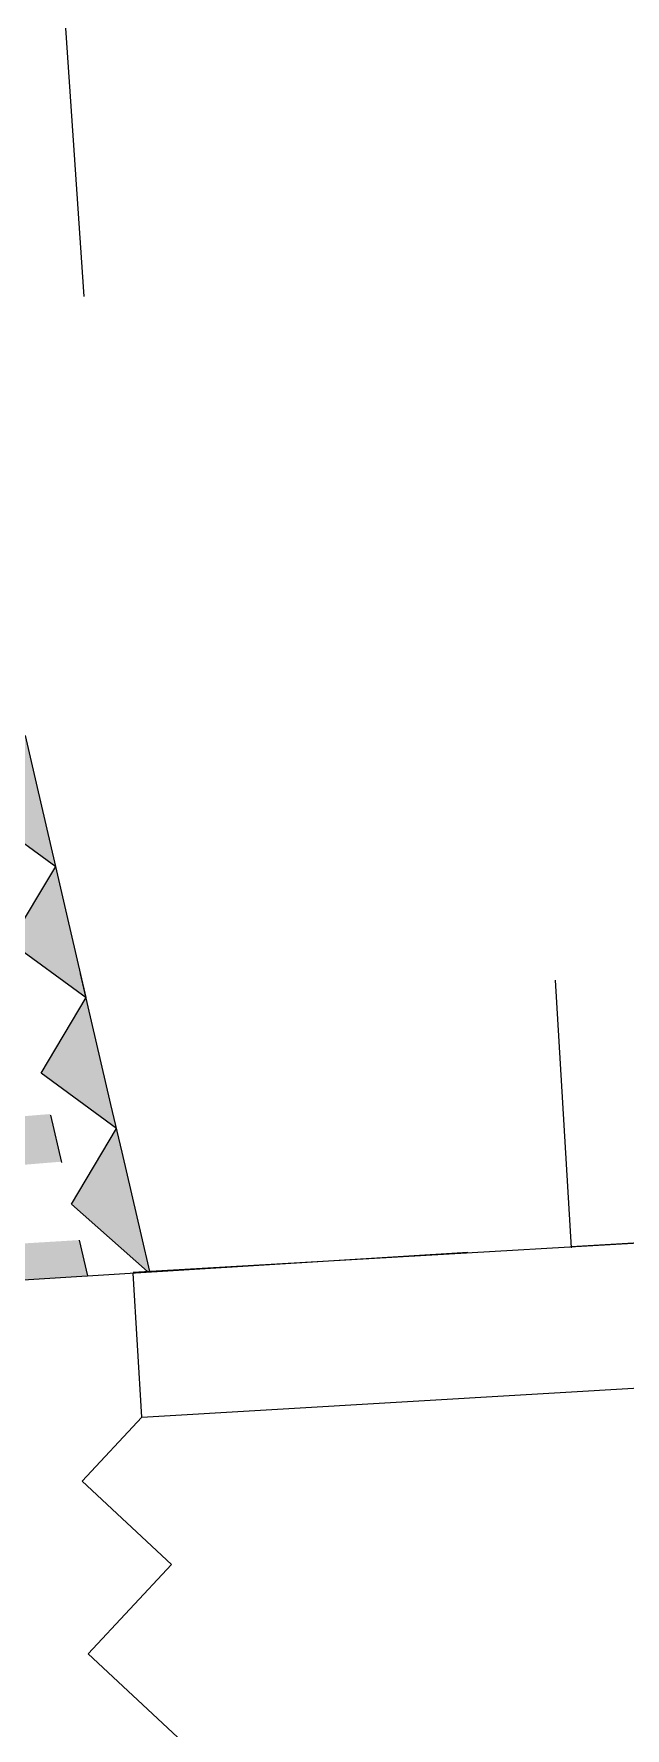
# Model space of a CAD drawing. Header units: millimetres. Extents: x 34038 to 35840, y 10511 to 10922.
# Drawn here: x 34271.42 to 34276.26, y 10778.74 to 10792.6 of the extents above; entities that cross this region are included whole.
import ezdxf

# ---------------------------------------------------------------- set-up
doc = ezdxf.new("R2010")
doc.units = ezdxf.units.MM
doc.layers.add('_0', color=7, linetype='Continuous')
doc.layers.add('PINTURA BRANCA', color=7, linetype='Continuous')

msp = doc.modelspace()

# ---------------------------------------------------------------- hatches: boundary and pattern name
at = {"layer": '_0'}
h = msp.add_hatch(color=2, dxfattribs=at)
h.dxf.hatch_style = 1
h.paths.add_polyline_path([(34272.14, 10783.454), (34272.095, 10783.649), (34271.725, 10783.029), (34272.348, 10782.479), (34272.366, 10782.48), (34272.298, 10782.772)])
h.paths.add_polyline_path([(34271.891, 10784.526), (34271.846, 10784.72), (34271.477, 10784.1), (34272.095, 10783.649), (34272.049, 10783.844)])
h.paths.add_polyline_path([(34271.688, 10785.402), (34271.597, 10785.792), (34271.228, 10785.172), (34271.846, 10784.72)])
h.paths.add_polyline_path([(34271.439, 10786.474), (34271.349, 10786.863), (34270.979, 10786.243), (34271.597, 10785.792)])
h.paths.add_polyline_path([(34271.191, 10787.545), (34271.1, 10787.935), (34270.731, 10787.315), (34271.349, 10786.863)])
h.paths.add_polyline_path([(34270.942, 10788.617), (34270.851, 10789.006), (34270.482, 10788.386), (34271.1, 10787.935)])
h.paths.add_polyline_path([(34270.693, 10789.688), (34270.603, 10790.078), (34270.233, 10789.458), (34270.851, 10789.006)])
h.paths.add_polyline_path([(34270.445, 10790.76), (34270.349, 10791.148), (34269.985, 10790.529), (34270.603, 10790.078)])
h.paths.add_polyline_path([(34270.104, 10792.228), (34269.736, 10791.601), (34270.356, 10791.144)])
h.paths.add_polyline_path([(34270.028, 10792.557), (34269.521, 10792.529), (34270.099, 10792.219), (34270.104, 10792.228)])
at = {"layer": 'PINTURA BRANCA'}
for points in [[(34268.564, 10783.522), (34268.655, 10783.132), (34271.643, 10783.377), (34271.553, 10783.767)], [(34268.786, 10782.555), (34268.854, 10782.262), (34271.861, 10782.444), (34271.793, 10782.736)]]:
    msp.add_hatch(color=256, dxfattribs=at).paths.add_polyline_path(points)

# ---------------------------------------------------------------- linework, layer by layer
for p, q in [((34272.232, 10782.472), (34304.651, 10784.354)), ((34272.301, 10781.288), (34283.412, 10781.94)), ((34272.301, 10781.288), (34271.814, 10780.765)), ((34272.545, 10780.083), (34271.814, 10780.765)), ((34272.545, 10780.083), (34271.862, 10779.352)), ((34272.593, 10778.67), (34271.862, 10779.352))]:
    msp.add_line(p, q)
at = {"layer": '_0'}
for p, q in [((34271.677, 10792.649), (34271.828, 10790.455)), ((34280.657, 10782.961), (34275.816, 10782.68))]:
    msp.add_line(p, q, dxfattribs=at)
at = {"layer": '_0', "color": 2}
for p, q in [((34271.439, 10786.474), (34271.349, 10786.863)), ((34271.597, 10785.792), (34271.439, 10786.474)), ((34270.979, 10786.243), (34271.597, 10785.792)), ((34271.228, 10785.172), (34271.597, 10785.792)), ((34271.688, 10785.402), (34271.597, 10785.792)), ((34271.846, 10784.72), (34271.688, 10785.402)), ((34271.228, 10785.172), (34271.846, 10784.72)), ((34271.891, 10784.526), (34271.801, 10784.915)), ((34271.477, 10784.1), (34271.846, 10784.72)), ((34272.049, 10783.844), (34271.891, 10784.526)), ((34272.095, 10783.649), (34271.477, 10784.1)), ((34271.477, 10784.1), (34271.477, 10784.1)), ((34272.14, 10783.454), (34272.049, 10783.844)), ((34271.646, 10783.37), (34271.556, 10783.759)), ((34271.725, 10783.029), (34272.095, 10783.649)), ((34272.298, 10782.772), (34272.14, 10783.454)), ((34271.725, 10783.029), (34272.348, 10782.479)), ((34271.861, 10782.444), (34271.793, 10782.736)), ((34272.366, 10782.48), (34272.298, 10782.772))]:
    msp.add_line(p, q, dxfattribs=at)
at = {"layer": 'PINTURA BRANCA'}
for p, q in [((34275.817, 10782.673), (34275.686, 10784.862)), ((34272.301, 10781.288), (34272.232, 10782.465))]:
    msp.add_line(p, q, dxfattribs=at)
msp.add_lwpolyline([(34270.977, 10782.389), (34274.969, 10782.638)], dxfattribs=at)

doc.saveas('drawing.dxf')
